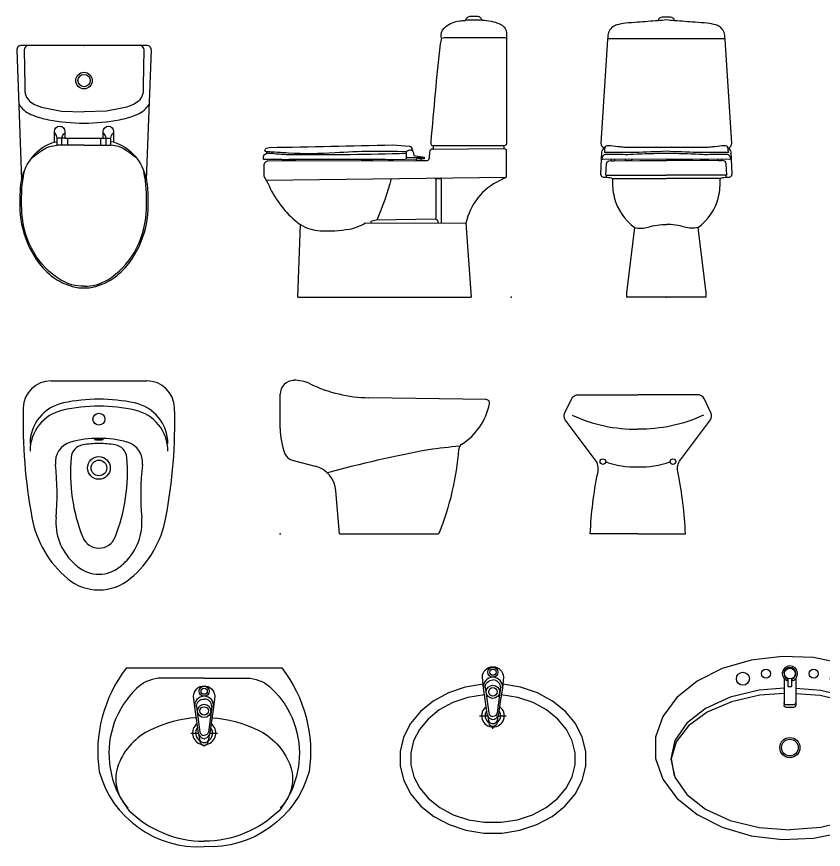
# Model space of a CAD drawing. Header units: metres. Extents: x 30 to 38.4, y 11.3 to 22.1.
# Drawn here: x 33.467 to 35.779, y 17.325 to 19.713 of the extents above; entities that cross this region are included whole.
import ezdxf
from ezdxf.enums import TextEntityAlignment as Align

# ---------------------------------------------------------------- set-up
doc = ezdxf.new("R2010")
doc.units = ezdxf.units.M
doc.header["$MEASUREMENT"] = 0
for name, color, linetype in [('ID-WC', 7, 'Continuous'), ('WC-DET', 8, 'Continuous'), ('WC-DET1', 8, 'Continuous'), ('WC-DET2', 15, 'Continuous'), ('WC-OUT', 7, 'Continuous'), ('WC-OUTL', 7, 'Continuous'), ('WC-SERIAL', 4, 'Continuous')]:
    doc.layers.add(name, color=color, linetype=linetype)
doc.styles.get("Standard").update_dxf_attribs({"font": 'arial.ttf'})

# ---------------------------------------------------------------- blocks, each defined once
blk = doc.blocks.new('C188P')
at = {"linetype": 'Continuous'}
for points in [[(-0.1488, -0.3209, -0.022932), (-0.118, -0.2992, -0.131414), (-0.077, -0.2863)], [(0.1488, -0.3209, 0.022932), (0.118, -0.2992, 0.131414), (0.077, -0.2863)], [(0, -0.6907, -0.142506), (-0.0679, -0.6718, -0.122701), (-0.1434, -0.5944, -0.11652), (-0.1781, -0.4807, -0.045048), (-0.1758, -0.3887, -0.024714), (-0.1711, -0.3606)], [(0, -0.6907, 0.142506), (0.0679, -0.6718, 0.122701), (0.1434, -0.5944, 0.11652), (0.1781, -0.4807, 0.045048), (0.1758, -0.3887, 0.024714), (0.1711, -0.3606)]]:
    blk.add_lwpolyline(points, format="xyb", dxfattribs=at)
for points in [[(0, -0.2863), (-0.077, -0.2863)], [(0, -0.2863), (0.077, -0.2863)]]:
    blk.add_lwpolyline(points, dxfattribs=at)
at = {"color": 2}
blk.add_point((0, 0), dxfattribs=at)
at = {"layer": 'WC-DET1', "color": 8, "linetype": 'Continuous'}
for p, q in [((-0.0849, -0.2768), (-0.0771, -0.2769)), ((-0.047, -0.2657), (-0.047, -0.2863)), ((0.047, -0.2657), (0.047, -0.2863)), ((0.0849, -0.2768), (0.0771, -0.2769))]:
    blk.add_line(p, q, dxfattribs=at)
at = {"layer": 'WC-DET1', "color": 7, "linetype": 'Continuous'}
for points in [[(-0.1633, 0, 0.222111), (-0.1713, -0.0129), (-0.1696, -0.1146), (-0.1696, -0.1273, 0.24332), (-0.1507, -0.1639, 0.097363), (-0.1223, -0.1767, 0.013235), (-0.084, -0.1845, -0.00515), (-0.0643, -0.1882), (-0.0004, -0.1902)], [(0.1633, 0, -0.222111), (0.1713, -0.0129), (0.1696, -0.1146), (0.1696, -0.1273, -0.24332), (0.1507, -0.1639, -0.097363), (0.1223, -0.1767, -0.013235), (0.084, -0.1845, 0.00515), (0.0643, -0.1882), (0.0004, -0.1902)], [(-0.1792, -0.3847, -0.006747), (-0.1781, -0.3803, -0.103874), (-0.1488, -0.3209, -0.103874)], [(0.1464, -0.3179, -0.109886), (0.1781, -0.3803, -0.006747), (0.1792, -0.3847)]]:
    blk.add_lwpolyline(points, format="xyb", dxfattribs=at)
at = {"layer": 'WC-DET1', "color": 8, "linetype": 'Continuous'}
for points in [[(-0.1873, -0.168, 0.153096), (-0.1523, -0.1976, 0.052881), (-0.1021, -0.2129, 0.046165), (0, -0.2227, 0.046165), (0.1021, -0.2129, 0.052881), (0.1523, -0.1976, 0.153096), (0.1873, -0.168)], [(-0.1464, -0.3179, -0.148081), (-0.0849, -0.2768), (-0.0849, -0.2467, -1), (-0.0549, -0.2467), (-0.0549, -0.2657), (0, -0.2657), (0.0549, -0.2657), (0.0549, -0.2467, -1), (0.0849, -0.2467), (0.0849, -0.2768, -0.148081), (0.1464, -0.3179)], [(-0.0771, -0.2863), (-0.0771, -0.2659, 0.141063), (-0.0826, -0.2518, 0.495304), (-0.0849, -0.2518)], [(-0.0634, -0.2863), (-0.0634, -0.2657, -0.150493), (-0.0576, -0.2539, -0.067488), (-0.0548, -0.2515)], [(0.0634, -0.2863), (0.0634, -0.2657, 0.150493), (0.0576, -0.2539, 0.067488), (0.0548, -0.2515)], [(0.0771, -0.2863), (0.0771, -0.2659, -0.141063), (0.0826, -0.2518, -0.495304), (0.0849, -0.2518)], [(-0.1488, -0.3209, -0.005944), (-0.1464, -0.3179)]]:
    blk.add_lwpolyline(points, format="xyb", dxfattribs=at)
for points in [[(-0.0549, -0.2657), (-0.077, -0.2657)], [(0.0549, -0.2657), (0.077, -0.2657)]]:
    blk.add_lwpolyline(points, dxfattribs=at)
at = {"layer": 'WC-DET1', "color": 7}
blk.add_circle((0, -0.1007), 0.0237, dxfattribs=at)
at = {"layer": 'WC-DET1', "color": 8}
blk.add_circle((0, -0.1007), 0.0176, dxfattribs=at)
at = {"layer": 'WC-OUTL', "linetype": 'Continuous'}
blk.add_lwpolyline([(0, -0.6953, 0.080504), (0.0383, -0.6897, 0.078597), (0.0871, -0.6653, 0.085165), (0.1335, -0.6183, 0.054662), (0.1631, -0.5643, 0.097935), (0.1842, -0.4582, 0.011399), (0.1833, -0.415, 0.044817), (0.1792, -0.3847), (0.193, -0.0138, 0.425161), (0.1797, 0), (0, 0), (-0.1797, 0, 0.425161), (-0.193, -0.0138), (-0.1792, -0.3847, 0.044817), (-0.1833, -0.415, 0.011399), (-0.1842, -0.4582, 0.097935), (-0.1631, -0.5643, 0.054662), (-0.1335, -0.6183, 0.085165), (-0.0871, -0.6653, 0.078597), (-0.0383, -0.6897, 0.080504)], format="xyb", close=True, dxfattribs=at)
at = {"layer": 'WC-SERIAL', "flags": 3}
blk.add_attdef('SERIAL', text='', height=0.03, dxfattribs=at).set_placement((0.0034, -0.444), align=Align.TOP_CENTER)
blk = doc.blocks.new('C188F')
at = {"linetype": 'Continuous'}
for points in [[(-0.1542, 0.3403), (0, 0.3403)], [(0.1542, 0.3403), (0, 0.3403)]]:
    blk.add_lwpolyline(points, dxfattribs=at)
at = {"color": 2}
blk.add_point((0, 0), dxfattribs=at)
at = {"layer": 'WC-DET1', "color": 7, "linetype": 'Continuous'}
for points in [[(0.0237, 0.7929, -0.001756), (0, 0.795, -0.001756), (-0.0237, 0.7929)], [(0.1777, 0.415), (0.1774, 0.4256, 0.374432), (0.1695, 0.4341, 0.06026), (0.1596, 0.434, -0.006809), (0.1327, 0.4307, -0.001764), (0.1151, 0.4289), (0, 0.4294), (-0.1151, 0.4289, -0.001764), (-0.1327, 0.4307, -0.006809), (-0.1596, 0.434, 0.06026), (-0.1695, 0.4341, 0.374432), (-0.1774, 0.4256), (-0.1777, 0.415)], [(0.1777, 0.415, -0.017394), (0, 0.4184, -0.017394), (-0.1777, 0.415)], [(-0.1732, 0.3501), (-0.1716, 0.3822, -0.365555), (-0.1636, 0.3908), (-0.076, 0.3922), (0, 0.3922)], [(0.1732, 0.3501), (0.1716, 0.3822, 0.365555), (0.1636, 0.3908), (0.076, 0.3922), (0, 0.3922)], [(-0.0911, 0.2001, 0.147539), (-0.0522, 0.2009, -0.080508), (0, 0.2088, -0.080508)], [(0.0911, 0.2001, -0.147539), (0.0522, 0.2009, 0.080508), (0, 0.2088, 0.080508)]]:
    blk.add_lwpolyline(points, format="xyb", dxfattribs=at)
at = {"layer": 'WC-DET1', "color": 8, "linetype": 'Continuous'}
for points in [[(-0.1681, 0.7421), (0, 0.7421), (0.1681, 0.7421)], [(-0.1714, 0.3438), (-0.1715, 0.3502)], [(0.1714, 0.3438), (0.1715, 0.3502)]]:
    blk.add_lwpolyline(points, dxfattribs=at)
at = {"layer": 'WC-DET1', "color": 7, "linetype": 'Continuous'}
blk.add_lwpolyline([(0, 0.3956), (-0.1821, 0.3951, -0.379824), (-0.1839, 0.399, -0.062895), (-0.1816, 0.4042, -0.267218), (-0.1707, 0.4104, -0.00243), (-0.1251, 0.4097, 0.017519), (-0.0952, 0.4101, -0.010694), (0, 0.4129, -0.010694), (0.0952, 0.4101, 0.017519), (0.1251, 0.4097, -0.00243), (0.1707, 0.4104, -0.267218), (0.1816, 0.4042, -0.062895), (0.1839, 0.399, -0.379824), (0.1821, 0.3951)], format="xyb", close=True, dxfattribs=at)
at = {"layer": 'WC-DET1', "color": 8, "linetype": 'Continuous'}
for points in [[(-0.1584, 0.3951), (-0.1581, 0.3926, 0.438194), (-0.1563, 0.3912), (-0.1502, 0.3912, 0.302505), (-0.1481, 0.3926), (-0.1481, 0.3952)], [(-0.118, 0.3952), (-0.118, 0.3937, 0.503025), (-0.1153, 0.3921), (-0.1011, 0.3923, 0.192889), (-0.0986, 0.3932), (-0.0982, 0.3953)], [(0.1194, 0.3952), (0.1194, 0.3937), (0.1187, 0.3929, -0.343831), (0.116, 0.392), (0.1011, 0.3922, -0.192889), (0.0986, 0.3931), (0.0982, 0.3953)], [(0.1584, 0.3951), (0.1581, 0.3926, -0.438194), (0.1563, 0.3912), (0.1502, 0.3912, -0.302505), (0.1481, 0.3926), (0.1481, 0.3952)]]:
    blk.add_lwpolyline(points, format="xyb", dxfattribs=at)
at = {"layer": 'WC-DET1', "color": 7, "linetype": 'Continuous'}
for points in [[(-0.1732, 0.3501), (0, 0.3501)], [(0.1732, 0.3501), (0, 0.3501)]]:
    blk.add_lwpolyline(points, dxfattribs=at)
at = {"layer": 'WC-OUTL'}
blk.add_line((0.1143, 0), (-0.1143, 0), dxfattribs=at)
at = {"layer": 'WC-OUTL', "linetype": 'Continuous'}
for points in [[(-0.0237, 0.7929, -0.005882), (-0.0822, 0.7886, 0.014755), (-0.1175, 0.7854, 0.035824), (-0.1421, 0.7807, 0.085708), (-0.153, 0.7756, 0.244822), (-0.1681, 0.747), (-0.1682, 0.7387), (-0.1875, 0.4415, 0.283805), (-0.1777, 0.4278, 0.267863), (-0.1856, 0.4158), (-0.1888, 0.3537, 0.141125), (-0.1865, 0.3478, 0.233942), (-0.1783, 0.3438), (-0.17, 0.3438, -0.111418), (-0.1542, 0.3405, 0.074127), (-0.1492, 0.2865, 0.178197), (-0.0911, 0.2001), (-0.1143, 0.0125), (-0.1143, 0)], [(0.1143, 0), (0.1143, 0.0125), (0.0911, 0.2001, 0.178197), (0.1492, 0.2865, 0.074127), (0.1542, 0.3405, -0.111418), (0.17, 0.3438), (0.1783, 0.3438, 0.233942), (0.1865, 0.3478, 0.141125), (0.1888, 0.3537), (0.1856, 0.4158, 0.267863), (0.1777, 0.4278, 0.283805), (0.1875, 0.4415), (0.1682, 0.7387), (0.1681, 0.747, 0.244822), (0.153, 0.7756, 0.085708), (0.1421, 0.7807, 0.035824), (0.1175, 0.7854, 0.014755), (0.0822, 0.7886, -0.005882), (0.0237, 0.7929, -0.005882)]]:
    blk.add_lwpolyline(points, format="xyb", dxfattribs=at)
at = {"layer": 'WC-OUTL'}
blk.add_lwpolyline([(0.0237, 0.7929, 0.346529), (0.0118, 0.8035), (-0.0118, 0.8035, 0.346529), (-0.0237, 0.7929)], format="xyb", dxfattribs=at)
at = {"layer": 'WC-SERIAL', "flags": 3}
blk.add_attdef('SERIAL', text='', height=0.03, dxfattribs=at).set_placement((-0.001, 0.2883), align=Align.TOP_CENTER)
blk = doc.blocks.new('C188S')
at = {"linetype": 'Continuous'}
for points in [[(-0.0204, 0.4338), (-0.223, 0.4338)], [(-0.2229, 0.4249), (-0.0204, 0.4261)]]:
    blk.add_lwpolyline(points, dxfattribs=at)
at = {"color": 2}
blk.add_point((0, 0), dxfattribs=at)
at = {"layer": 'WC-DET1', "color": 8, "linetype": 'Continuous'}
blk.add_line((-0.6853, 0.4119), (-0.6844, 0.416), dxfattribs=at)
at = {"layer": 'WC-DET1', "color": 7, "linetype": 'Continuous'}
blk.add_line((-0.4181, 0.213), (-0.1294, 0.2121), dxfattribs=at)
for points in [[(-0.0831, 0.7946, 0.022421), (-0.1304, 0.7938, 0.018624)], [(-0.3005, 0.4165, 0.026805), (-0.5045, 0.4138, -0.03105), (-0.6376, 0.4132, -0.000834), (-0.7002, 0.4169, -0.279236)], [(-0.3004, 0.4116, -0.006342), (-0.6231, 0.4078, -0.031095), (-0.6803, 0.4114, 0.032111), (-0.6997, 0.4123, -0.29166)], [(-0.283, 0.4198, 0.181065), (-0.2944, 0.4207, 0.165326), (-0.3005, 0.4165), (-0.3009, 0.3959)], [(-0.6432, 0.3953, -0.000288), (-0.6177, 0.3955)], [(-0.4276, 0.3957, -0.000341), (-0.3976, 0.3955)], [(-0.6033, 0.2082, 0.124617), (-0.5475, 0.1906, 0.056062), (-0.4635, 0.1953, 0.103117), (-0.4181, 0.213)]]:
    blk.add_lwpolyline(points, format="xyb", dxfattribs=at)
at = {"layer": 'WC-DET1', "color": 8, "linetype": 'Continuous'}
for points in [[(-0.1995, 0.7428), (-0.1919, 0.745), (-0.0193, 0.745), (-0.0132, 0.7428)], [(-0.3008, 0.4009), (-0.2487, 0.4012)], [(-0.7019, 0.3356), (-0.0137, 0.3441)], [(-0.2163, 0.2238), (-0.2143, 0.228), (-0.2143, 0.3377), (-0.2193, 0.3423)], [(-0.2167, 0.3405), (-0.2015, 0.3407)], [(-0.2001, 0.3432), (-0.2001, 0.213)], [(-0.2092, 0.213), (-0.2092, 0.2161), (-0.2111, 0.2212), (-0.2166, 0.2239), (-0.387, 0.2207), (-0.4021, 0.217), (-0.4021, 0.213)]]:
    blk.add_lwpolyline(points, dxfattribs=at)
at = {"layer": 'WC-DET1', "color": 7, "linetype": 'Continuous'}
for points in [[(-0.2585, 0.3968), (-0.2715, 0.3965)], [(-0.2586, 0.3909), (-0.2714, 0.3909)]]:
    blk.add_lwpolyline(points, dxfattribs=at)
at = {"layer": 'WC-DET1', "color": 8, "linetype": 'Continuous'}
blk.add_lwpolyline([(-0.344, 0.3401, -0.043779), (-0.3853, 0.2207)], format="xyb", dxfattribs=at)
at = {"layer": 'WC-OUTL', "linetype": 'Continuous'}
blk.add_line((-0.6108, 0), (-0.1141, 0), dxfattribs=at)
at = {"layer": 'WC-OUTL'}
for points in [[(-0.1995, 0.7428, -0.060952), (-0.2001, 0.7523, -0.216625), (-0.188, 0.7758, -0.14323), (-0.1473, 0.7924, -0.008992), (-0.1304, 0.7938)], [(-0.0831, 0.7946, 0.31993), (-0.095, 0.8045), (-0.1185, 0.8045, 0.346529), (-0.1304, 0.7938)], [(-0.0831, 0.7946, -0.09307), (-0.0327, 0.7839, -0.263281), (-0.0132, 0.7588), (-0.0132, 0.443, -0.386723), (-0.0204, 0.4338), (-0.0204, 0.4261, -0.41428), (-0.0137, 0.4193), (-0.0137, 0.3441, -0.02451), (-0.032, 0.3345, 0.235842), (-0.1294, 0.2121), (-0.1141, 0)]]:
    blk.add_lwpolyline(points, format="xyb", dxfattribs=at)
at = {"layer": 'WC-OUTL', "linetype": 'Continuous'}
for points in [[(-0.1995, 0.7428), (-0.1995, 0.7428, 0.008586), (-0.2036, 0.7264, 0.005419), (-0.2302, 0.4441, 0.473945), (-0.223, 0.4338), (-0.223, 0.4249, 0.375959), (-0.2341, 0.4155), (-0.2349, 0.3993, -0.306031), (-0.2413, 0.3909), (-0.2586, 0.3909)], [(-0.6571, 0.3952), (-0.7083, 0.3952, -0.471056), (-0.71, 0.3966), (-0.7101, 0.4039, -0.208814), (-0.7024, 0.412), (-0.6997, 0.4123), (-0.7002, 0.4169), (-0.7032, 0.4174, -0.560288), (-0.7056, 0.4204, -0.311392), (-0.693, 0.4295, 0.002154), (-0.3402, 0.4367), (-0.2908, 0.4331, -0.210797), (-0.2866, 0.4295), (-0.2834, 0.4242, -0.273268), (-0.283, 0.4198, -0.168524), (-0.2794, 0.412), (-0.2788, 0.406), (-0.2487, 0.4012), (-0.2487, 0.397), (-0.2585, 0.3968)], [(-0.2714, 0.3909), (-0.6963, 0.39, 0.422507), (-0.7085, 0.3772), (-0.7085, 0.3475), (-0.6973, 0.3273, 0.117126), (-0.618, 0.2189, 0.03829), (-0.6033, 0.2082)], [(-0.6571, 0.3952, -0.000158), (-0.6432, 0.3953, -0.000158)], [(-0.6177, 0.3955), (-0.6178, 0.394, -0.291884), (-0.62, 0.3914), (-0.6399, 0.3913, -0.291895), (-0.6432, 0.3933), (-0.6432, 0.3953)], [(-0.6177, 0.3955, -0.002153), (-0.4276, 0.3957)], [(-0.3976, 0.3954), (-0.3976, 0.3939, -0.291884), (-0.3998, 0.3913), (-0.4244, 0.3909, -0.291895), (-0.4276, 0.3929), (-0.4276, 0.3957)], [(-0.3976, 0.3955, -0.000689), (-0.3367, 0.3952), (-0.2715, 0.3965)]]:
    blk.add_lwpolyline(points, format="xyb", dxfattribs=at)
for points in [[(-0.2714, 0.3909), (-0.2715, 0.3965)], [(-0.2585, 0.3968), (-0.2586, 0.3909)], [(-0.6108, 0), (-0.6033, 0.2082)]]:
    blk.add_lwpolyline(points, dxfattribs=at)
at = {"layer": 'WC-SERIAL', "flags": 3}
blk.add_attdef('SERIAL', text='', height=0.03, dxfattribs=at).set_placement((-0.5068, 0.2844), align=Align.TOP_CENTER)
blk = doc.blocks.new('B323P')
at = {"layer": 'WC-DET1'}
for centre, radius in [((0, -0.11), 0.017), ((0, -0.25), 0.0325), ((0, -0.25), 0.0225)]:
    blk.add_circle(centre, radius, dxfattribs=at)
for centre, radius, start, end in [((-0.0775, -0.181), 0.12, 101.7679, 180), ((0, -0.553), 0.5, 90, 101.7679), ((0, -0.553), 0.5, 78.2321, 90), ((0.0775, -0.181), 0.12, 0, 78.2321), ((-0.0775, -0.2015), 0.12, 102.4318, 180), ((0, -0.553), 0.48, 90, 102.4318), ((0, -0.553), 0.48, 77.5682, 90), ((0.0775, -0.2015), 0.12, 0, 77.5682), ((-0.04, -0.2233), 0.04, 99.3965, 174.9399), ((0, -0.465), 0.285, 90, 99.3965), ((0, -0.465), 0.285, 80.6035, 90), ((0.04, -0.2233), 0.04, 5.0601, 80.6035), ((0.4182, -0.2639), 0.5, 174.9399, 201.6664), ((-0.4182, -0.2639), 0.5, 338.3336, 5.0601), ((0, -0.43), 0.05, 201.6664, 338.3336)]:
    blk.add_arc(centre, radius, start, end, dxfattribs=at)
at = {"layer": 'WC-DET1', "color": 7}
for centre, radius, start, end in [((0, -0.465), 0.3, 90, 105.7139), ((0, -0.465), 0.3, 74.2861, 90), ((-0.065, -0.234), 0.06, 105.7139, 186.1814), ((0.065, -0.234), 0.06, 353.8186, 74.2861), ((-0.92, -0.3266), 0.8, 355.2747, 6.1814), ((0.92, -0.3266), 0.8, 173.8186, 184.7253), ((0.0367, -0.4057), 0.16, 175.2747, 225.8808), ((-0.0367, -0.4057), 0.16, 314.1192, 4.7253), ((0.1029, -0.3375), 0.255, 225.8808, 229.988), ((-0.1029, -0.3375), 0.255, 310.012, 314.1192), ((0, -0.46), 0.095, 229.988, 270), ((0, -0.46), 0.095, 270, 310.012)]:
    blk.add_arc(centre, radius, start, end, dxfattribs=at)
at = {"layer": 'WC-DET2'}
blk.add_lwpolyline([(0.0125, -0.1681, 0.344218), (0.0123, -0.1678, 0.035429), (0.0088, -0.1672, 0.015066), (0.0052, -0.1669, 0.010706), (0, -0.1668, 0.010706), (-0.0052, -0.1669, 0.015066), (-0.0088, -0.1672, 0.035429), (-0.0123, -0.1678, 0.344218), (-0.0125, -0.1681, 0.344218), (-0.0123, -0.1684, 0.035429), (-0.0088, -0.169, 0.015066), (-0.0052, -0.1693, 0.010706), (0, -0.1694, 0.010706), (0.0052, -0.1693, 0.015066), (0.0088, -0.169, 0.035429), (0.0123, -0.1684, 0.344218)], format="xyb", close=True, dxfattribs=at)
at = {"layer": 'WC-OUTL'}
blk.add_line((-0.137, 0), (0.137, 0), dxfattribs=at)
for centre, radius, start, end in [((-0.137, -0.08), 0.08, 90, 178.4956), ((0.137, -0.08), 0.08, 1.5044, 90), ((1.2826, -0.1173), 1.5001, 178.4956, 190.5725), ((-1.2826, -0.1173), 1.5001, 349.4275, 1.5044), ((0.1029, -0.3375), 0.3, 190.5725, 229.988), ((-0.1029, -0.3375), 0.3, 310.012, 349.4275), ((0, -0.46), 0.14, 229.988, 270), ((0, -0.46), 0.14, 270, 310.012)]:
    blk.add_arc(centre, radius, start, end, dxfattribs=at)
at = {"layer": 'WC-SERIAL', "flags": 3}
blk.add_attdef('SERIAL', text='', height=0.022, dxfattribs=at).set_placement((0.0118, -0.3551), align=Align.TOP_CENTER)
blk = doc.blocks.new('B323S')
blk.add_point((0, 0))
at = {"layer": 'WC-DET1'}
for centre, radius, start, end in [((1.0648, -3.2204), 3.52, 100.4716, 105.3125), ((0.6161, -1.0965), 1.3511, 94.2981, 98.132)]:
    blk.add_arc(centre, radius, start, end, dxfattribs=at)
at = {"layer": 'WC-OUTL'}
for p, q in [((0, 0.302), (0, 0.4)), ((0.5902, 0.385), (0.2543, 0.3901)), ((0.0341, 0.2112), (0.1, 0.1942)), ((0.17, 0), (0.1597, 0.1234)), ((0.17, 0), (0.453, 0))]:
    blk.add_line(p, q, dxfattribs=at)
for centre, radius, start, end in [((0.04, 0.4), 0.04, 91.5491, 180), ((0.0422, 0.3401), 0.1, 64.1453, 92.1273), ((0.2603, 0.79), 0.4, 244.1453, 269.1393), ((0.59, 0.375), 0.01, 348.7721, 98.2998), ((0.4233, 0.4081), 0.18, 302.732, 348.7721), ((0.2, 0.302), 0.2, 180, 201.2784), ((-0.2854, 0.3031), 0.8, 337.8825, 355.6858), ((0.5303, 0.2416), 0.018, 122.732, 175.6858), ((0.0416, 0.2403), 0.03, 201.2784, 255.5297), ((0.08, 0.1167), 0.08, 4.7636, 75.5297), ((0.453, 0.003), 0.003, 270, 337.8825)]:
    blk.add_arc(centre, radius, start, end, dxfattribs=at)
at = {"layer": 'WC-SERIAL', "flags": 3}
blk.add_attdef('SERIAL', text='', height=0.022, dxfattribs=at).set_placement((0.2999, 0.1045), align=Align.TOP_CENTER)
blk = doc.blocks.new('B436F')
at = {"layer": 'WC-DET1'}
for points in [[(-0.188, 0.3399, 0.109489), (0, 0.2996, 295.04211)], [(0.188, 0.3399, -0.109489), (0, 0.2996, -295.04211)]]:
    blk.add_lwpolyline(points, format="xyb", dxfattribs=at)
for centre, start, end in [((-0.0082, 0.4347), 249.749, 271.935), ((0.0082, 0.4347), 268.065, 290.251)]:
    blk.add_arc(centre, 0.2431, start, end, dxfattribs=at)
at = {"layer": 'WC-DET2'}
for centre in [(-0.1004, 0.207), (0.1004, 0.207)]:
    blk.add_circle(centre, 0.008, dxfattribs=at)
at = {"layer": 'WC-OUTL'}
for points in [[(0, 0), (-0.1364, 0, -0.039418), (-0.1152, 0.1738, 0.196943), (-0.1192, 0.2081), (-0.2084, 0.3269, -0.20375), (-0.2102, 0.3451), (-0.1908, 0.3862, -0.320302), (-0.1694, 0.3988), (0, 0.3988)], [(0, 0), (0.1364, 0, 0.039418), (0.1152, 0.1738, -0.196943), (0.1192, 0.2081), (0.2084, 0.3269, 0.20375), (0.2102, 0.3451), (0.1908, 0.3862, 0.320302), (0.1694, 0.3988), (0, 0.3988)]]:
    blk.add_lwpolyline(points, format="xyb", dxfattribs=at)
at = {"layer": 'WC-SERIAL', "flags": 3}
blk.add_attdef('SERIAL', text='', height=0.0199, dxfattribs=at).set_placement((0, 0.1315), align=Align.TOP_CENTER)
blk = doc.blocks.new('A$C2BA3536F')
at = {"layer": 'WC-DET1'}
for p, q in [((0.3687, 0.4613), (0.3687, 0.3849)), ((0.4017, 0.4613), (0.4017, 0.3849))]:
    blk.add_line(p, q, dxfattribs=at)
for points in [[(0.3897, 0.4609), (0.3897, 0.4397, -0.414214), (0.3874, 0.4374), (0.3828, 0.4374, -0.414214), (0.3805, 0.4397), (0.3805, 0.4609)], [(0.4017, 0.3923, -0.414214), (0.3953, 0.3859), (0.3852, 0.3859), (0.3751, 0.3859, -0.414214), (0.3687, 0.3923)], [(0.4017, 0.3849, -0.414214), (0.3953, 0.3785), (0.3852, 0.3785), (0.3751, 0.3785, -0.414214), (0.3687, 0.3849)]]:
    blk.add_lwpolyline(points, format="xyb", dxfattribs=at)
at = {"layer": 'WC-DET1', "color": 7, "linetype": 'Continuous'}
for points in [[(0.3687, 0.4337, 0), (0.2968, 0.4281, 0), (0.2144, 0.4077, 0), (0.1436, 0.3753, 0), (0.0893, 0.3331, 0), (0.0552, 0.2839, 0), (0.0435, 0.2311, 0), (0.0552, 0.1784, 0), (0.0893, 0.1292, 0), (0.1436, 0.087, 0), (0.2144, 0.0545, 0), (0.2968, 0.0342, 0), (0.3852, 0.0272, 0)], [(0.4017, 0.4337, 0), (0.4736, 0.4281, 0), (0.556, 0.4077, 0), (0.6267, 0.3753, 0), (0.681, 0.3331, 0), (0.7152, 0.2839, 0), (0.7268, 0.2311, 0), (0.7152, 0.1784, 0), (0.681, 0.1292, 0), (0.6267, 0.087, 0), (0.556, 0.0545, 0), (0.4736, 0.0342, 0), (0.3852, 0.0272, 0)]]:
    blk.add_polyline3d(points, dxfattribs=at)
at = {"layer": 'WC-DET1', "linetype": 'Continuous'}
for points in [[(0.3687, 0.419, 0), (0.2988, 0.4136, 0), (0.2181, 0.3947, 0), (0.1484, 0.3648, 0), (0.0943, 0.3259, 0), (0.0591, 0.2804, 0), (0.0452, 0.2314, 0), (0.0536, 0.182, 0)], [(0.4017, 0.419, 0), (0.4716, 0.4136, 0), (0.5522, 0.3947, 0), (0.6219, 0.3648, 0), (0.6761, 0.3259, 0), (0.7112, 0.2804, 0), (0.7251, 0.2314, 0), (0.7167, 0.182, 0)]]:
    blk.add_polyline3d(points, dxfattribs=at)
at = {"layer": 'WC-DET1'}
for centre, radius in [((0.2504, 0.4609), 0.0185), ((0.3168, 0.4756), 0.013), ((0.3852, 0.4757), 0.0153), ((0.4535, 0.4756), 0.013), ((0.52, 0.4609), 0.0185), ((0.3852, 0.2634), 0.0289), ((0.3852, 0.2634), 0.024)]:
    blk.add_circle(centre, radius, dxfattribs=at)
for centre, radius, start, end in [((0.3852, 0.4756), 0.0219, 281.8667, 257.6583), ((0.3852, 0.4757), 0.0173, 285.0827, 254.23)]:
    blk.add_arc(centre, radius, start, end, dxfattribs=at)
at = {"layer": 'WC-OUT', "linetype": 'Continuous'}
blk.add_polyline3d([(0.773, 0.2625, 0), (0.7625, 0.3231, 0), (0.7317, 0.3805, 0), (0.6822, 0.4315, 0), (0.6167, 0.4734, 0), (0.5388, 0.5039, 0), (0.4525, 0.5214, 0), (0.3626, 0.525, 0), (0.2739, 0.5144, 0), (0.1913, 0.4902, 0), (0.1191, 0.4537, 0), (0.0612, 0.407, 0), (0.0208, 0.3524, 0), (0, 0.293, 0), (0, 0.232, 0), (0.0208, 0.1726, 0), (0.0612, 0.118, 0), (0.1191, 0.0712, 0), (0.1913, 0.0348, 0), (0.2739, 0.0106, 0), (0.3626, 0, 0), (0.4525, 0.0035, 0), (0.5388, 0.0211, 0), (0.6167, 0.0516, 0), (0.6822, 0.0935, 0), (0.7317, 0.1445, 0), (0.7625, 0.2019, 0), (0.773, 0.2625, 0)], dxfattribs=at)
blk = doc.blocks.new('ACC-2')
at = {"layer": 'ID-WC', "color": 8}
for p, q in [((-0.038, -0.1249), (-0.0147, -0.1249)), ((0.0147, -0.1249), (0.038, -0.1249))]:
    blk.add_line(p, q, dxfattribs=at)
at = {"layer": 'ID-WC'}
blk.add_line((0, -0.1628), (0, -0.1559), dxfattribs=at)
at = {"layer": 'ID-WC', "color": 7}
for points in [[(-0.012, -0.1384), (-0.014, -0.1264, -0.090943), (-0.016, -0.1201), (-0.022, -0.0785), (-0.027, -0.0455), (-0.0302, -0.0141, -0.413838), (0, 0.0154, -0.413838), (0.0302, -0.0141), (0.027, -0.0455), (0.022, -0.0785), (0.016, -0.1201, -0.090943), (0.014, -0.1264), (0.012, -0.1384, -0.482882)], [(0.027, -0.0455, 0.462811), (0, -0.0145, 0.462811), (-0.027, -0.0455)], [(-0.014, -0.1264, 0.245866), (0, -0.1361, 0.245866), (0.014, -0.1264)], [(0.012, -0.1384), (0.011, -0.1459, -0.409667), (0, -0.1559, -0.409667), (-0.011, -0.1459), (-0.012, -0.1384)]]:
    blk.add_lwpolyline(points, format="xyb", dxfattribs=at)
at = {"layer": 'ID-WC'}
for points in [[(-0.022, -0.0435, -0.414214), (0, -0.0225, -0.685598)], [(0.022, -0.0435, 0.414214), (0, -0.0225, 0.685598)], [(-0.022, -0.0435), (-0.012, -0.1171, 0.389882), (0, -0.1271, 1.391857)], [(0.022, -0.0435), (0.012, -0.1171, -0.389882), (0, -0.1271, -1.391857)], [(0.012, -0.1384, -0.389882), (0, -0.1484, -0.230616), (-0.0093, -0.1444, -0.146126), (-0.012, -0.1384)]]:
    blk.add_lwpolyline(points, format="xyb", dxfattribs=at)
at = {"layer": 'ID-WC', "flags": 128}
blk.add_lwpolyline([(-0.0281, -0.0345), (-0.0794, -0.0429), (-0.1276, -0.0592), (-0.1709, -0.0828), (-0.2077, -0.1126), (-0.2365, -0.1476), (-0.2563, -0.1864), (-0.2663, -0.2276), (-0.2661, -0.2696), (-0.2557, -0.3107), (-0.2356, -0.3495), (-0.2064, -0.3843), (-0.1694, -0.4139), (-0.1258, -0.4372), (-0.0775, -0.4532), (-0.0262, -0.4614), (0.0262, -0.4614), (0.0775, -0.4532), (0.1258, -0.4372), (0.1694, -0.4139), (0.2064, -0.3843), (0.2356, -0.3495), (0.2557, -0.3107), (0.2661, -0.2696), (0.2663, -0.2276), (0.2563, -0.1864), (0.2365, -0.1476), (0.2077, -0.1126), (0.1709, -0.0828), (0.1276, -0.0592), (0.0794, -0.0429), (0.0281, -0.0345)], dxfattribs=at)
at = {"layer": 'ID-WC', "color": 8, "flags": 128}
blk.add_lwpolyline([(-0.0241, -0.0649), (-0.0719, -0.0728), (-0.1152, -0.0874), (-0.1538, -0.1084), (-0.186, -0.1345), (-0.2107, -0.1645), (-0.2273, -0.1972), (-0.2356, -0.2312), (-0.2355, -0.2657), (-0.2269, -0.2998), (-0.2099, -0.3323), (-0.1849, -0.3623), (-0.1524, -0.3882), (-0.1137, -0.4089), (-0.0702, -0.4233), (-0.0237, -0.4307), (0.0237, -0.4307), (0.0702, -0.4233), (0.1137, -0.4089), (0.1524, -0.3882), (0.1849, -0.3623), (0.2099, -0.3323), (0.2269, -0.2998), (0.2355, -0.2657), (0.2356, -0.2312), (0.2273, -0.1972), (0.2107, -0.1645), (0.186, -0.1345), (0.1538, -0.1084), (0.1152, -0.0874), (0.0719, -0.0728), (0.0241, -0.0649)], dxfattribs=at)
at = {"layer": 'ID-WC'}
blk.add_circle((0, 0), 0.0143, dxfattribs=at)
at = {"layer": 'ID-WC', "color": 8}
for centre, radius in [((0, 0), 0.0089), ((0, -0.0565), 0.019), ((0, -0.0565), 0.012)]:
    blk.add_circle(centre, radius, dxfattribs=at)
for radius, start, end in [(0.0325, 125.9977, 54.0023), (0.0225, 140.5417, 240.1456), (0.0225, 299.8544, 39.4583)]:
    blk.add_arc((0, -0.1249), radius, start, end, dxfattribs=at)
blk = doc.blocks.new('ACC-101')
at = {"layer": 'ID-WC', "color": 8}
for p, q in [((-0.0383, -0.1868), (-0.016, -0.1868)), ((0.016, -0.1868), (0.0383, -0.1868))]:
    blk.add_line(p, q, dxfattribs=at)
at = {"layer": 'ID-WC', "color": 8, "flags": 128}
for points in [[(0, -0.0292), (-0.1317, -0.0292, 0.162185), (-0.1935, -0.0585, 0.233161), (-0.2715, -0.2729, 0.143977), (-0.2146, -0.4093, 0.196219), (0, -0.4967, 0.668877)], [(0, -0.0292), (0.1317, -0.0292, -0.162185), (0.1935, -0.0585, -0.233161), (0.2715, -0.2729, -0.143977), (0.2146, -0.4093, -0.196219), (0, -0.4967, -0.668877)], [(-0.022, -0.1101, -0.414214), (0, -0.0891, -0.685598)], [(0.022, -0.1101, 0.414214), (0, -0.0891, 0.685598)], [(-0.022, -0.1101), (-0.012, -0.1837, 0.389882), (0, -0.1937, 1.391857)], [(0.022, -0.1101), (0.012, -0.1837, -0.389882), (0, -0.1937, -1.391857)], [(0.012, -0.205, -0.389882), (0, -0.215, -0.230616), (-0.0093, -0.211, -0.146126), (-0.012, -0.205)]]:
    blk.add_lwpolyline(points, format="xyb", dxfattribs=at)
at = {"layer": 'ID-WC', "color": 8}
for centre, radius in [((0, -0.0666), 0.0143), ((0, -0.0666), 0.0089), ((0, -0.1231), 0.019), ((0, -0.1231), 0.012)]:
    blk.add_circle(centre, radius, dxfattribs=at)
for radius, start, end in [(0.0335, 126.3961, 256.2602), (0.0335, 283.7398, 53.6039), (0.0244, 138.6558, 241.6735), (0.0244, 298.3265, 41.3442)]:
    blk.add_arc((0, -0.1868), radius, start, end, dxfattribs=at)
at = {"layer": 'WC-DET', "color": 7}
blk.add_lwpolyline([(0.027, -0.1121, 0.462811), (0, -0.0811, 0.462811), (-0.027, -0.1121)], format="xyb", dxfattribs=at)
at = {"layer": 'WC-DET1'}
blk.add_line((0, -0.2251), (0, -0.2225), dxfattribs=at)
at = {"layer": 'WC-DET1', "color": 7}
for points in [[(-0.012, -0.205), (-0.014, -0.193, -0.090943), (-0.016, -0.1867), (-0.022, -0.1451), (-0.027, -0.1121), (-0.0302, -0.0807, -0.413838), (0, -0.0512, -0.413838), (0.0302, -0.0807), (0.027, -0.1121), (0.022, -0.1451), (0.016, -0.1867, -0.090943), (0.014, -0.193), (0.012, -0.205, -0.482882)], [(-0.0224, -0.1425, 0.090194), (-0.1528, -0.1771, 0.192225), (-0.2455, -0.2761, 0.303637), (-0.2179, -0.4012)], [(0.0224, -0.1425, -0.090194), (0.1528, -0.1771, -0.192225), (0.2455, -0.2761, -0.303637), (0.2179, -0.4012)], [(-0.014, -0.193, 0.245866), (0, -0.2027, 0.245866), (0.014, -0.193)], [(0.012, -0.205), (0.011, -0.2125, -0.409667), (0, -0.2225, -0.409667), (-0.011, -0.2125), (-0.012, -0.205)]]:
    blk.add_lwpolyline(points, format="xyb", dxfattribs=at)
at = {"layer": 'WC-OUTL'}
blk.add_line((-0.2227, 0), (0.2227, 0), dxfattribs=at)
for points in [[(-0.2227, 0, 0.204824), (-0.3008, -0.2973, 0.352064), (0, -0.5122, 0.821397)], [(0.2227, 0, -0.204824), (0.3008, -0.2973, -0.352064), (0, -0.5122, -0.821397)]]:
    blk.add_lwpolyline(points, format="xyb", dxfattribs=at)

msp = doc.modelspace()

# ---------------------------------------------------------------- block references
at = {"layer": 'ID-WC'}
for name, p in [('C188S', (34.8841, 18.9084)), ('C188F', (35.3291, 18.9084)), ('C188P', (33.66, 19.6303)), ('B323P', (33.7027, 18.6686)), ('B323S', (34.2222, 18.2299)), ('B436F', (35.2476, 18.2299)), ('ACC-101', (34.0043, 17.8449)), ('ACC-2', (34.832, 17.833))]:
    msp.add_blockref(name, p, dxfattribs=at)
at = {"layer": 'ID-WC', "color": 4}
msp.add_blockref('A$C2BA3536F', (35.2981, 17.3532), dxfattribs=at)

doc.saveas('drawing.dxf')
